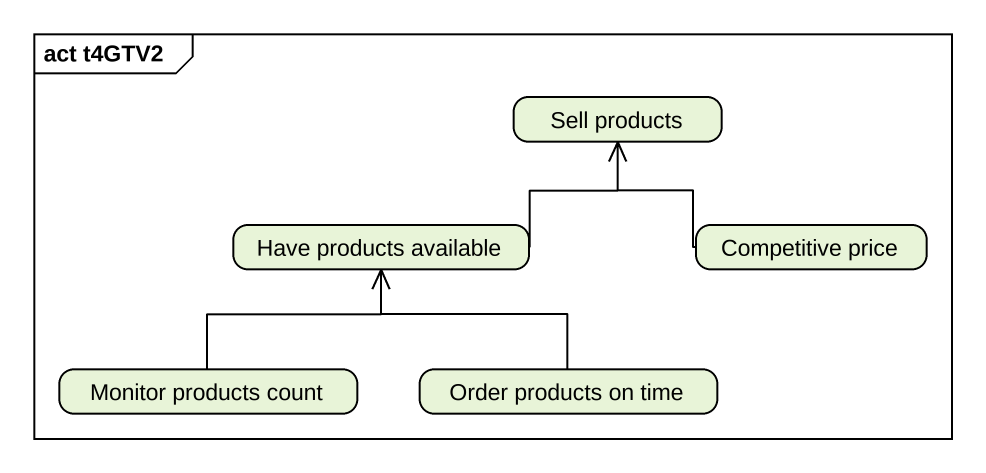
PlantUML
@startuml
mainframe act t4GTV2
hide empty description
state "Sell products" as Sell_products
state "Have products available" as Have_products_available
state "Competitive price" as Competitive_price
state "Monitor products count" as Monitor_products_count
state "Order products on time" as Order_products_on_time
Have_products_available -right-> Sell_products
Competitive_price -up-> Sell_products
Monitor_products_count -up-> Have_products_available
Order_products_on_time -up-> Have_products_available
@enduml
